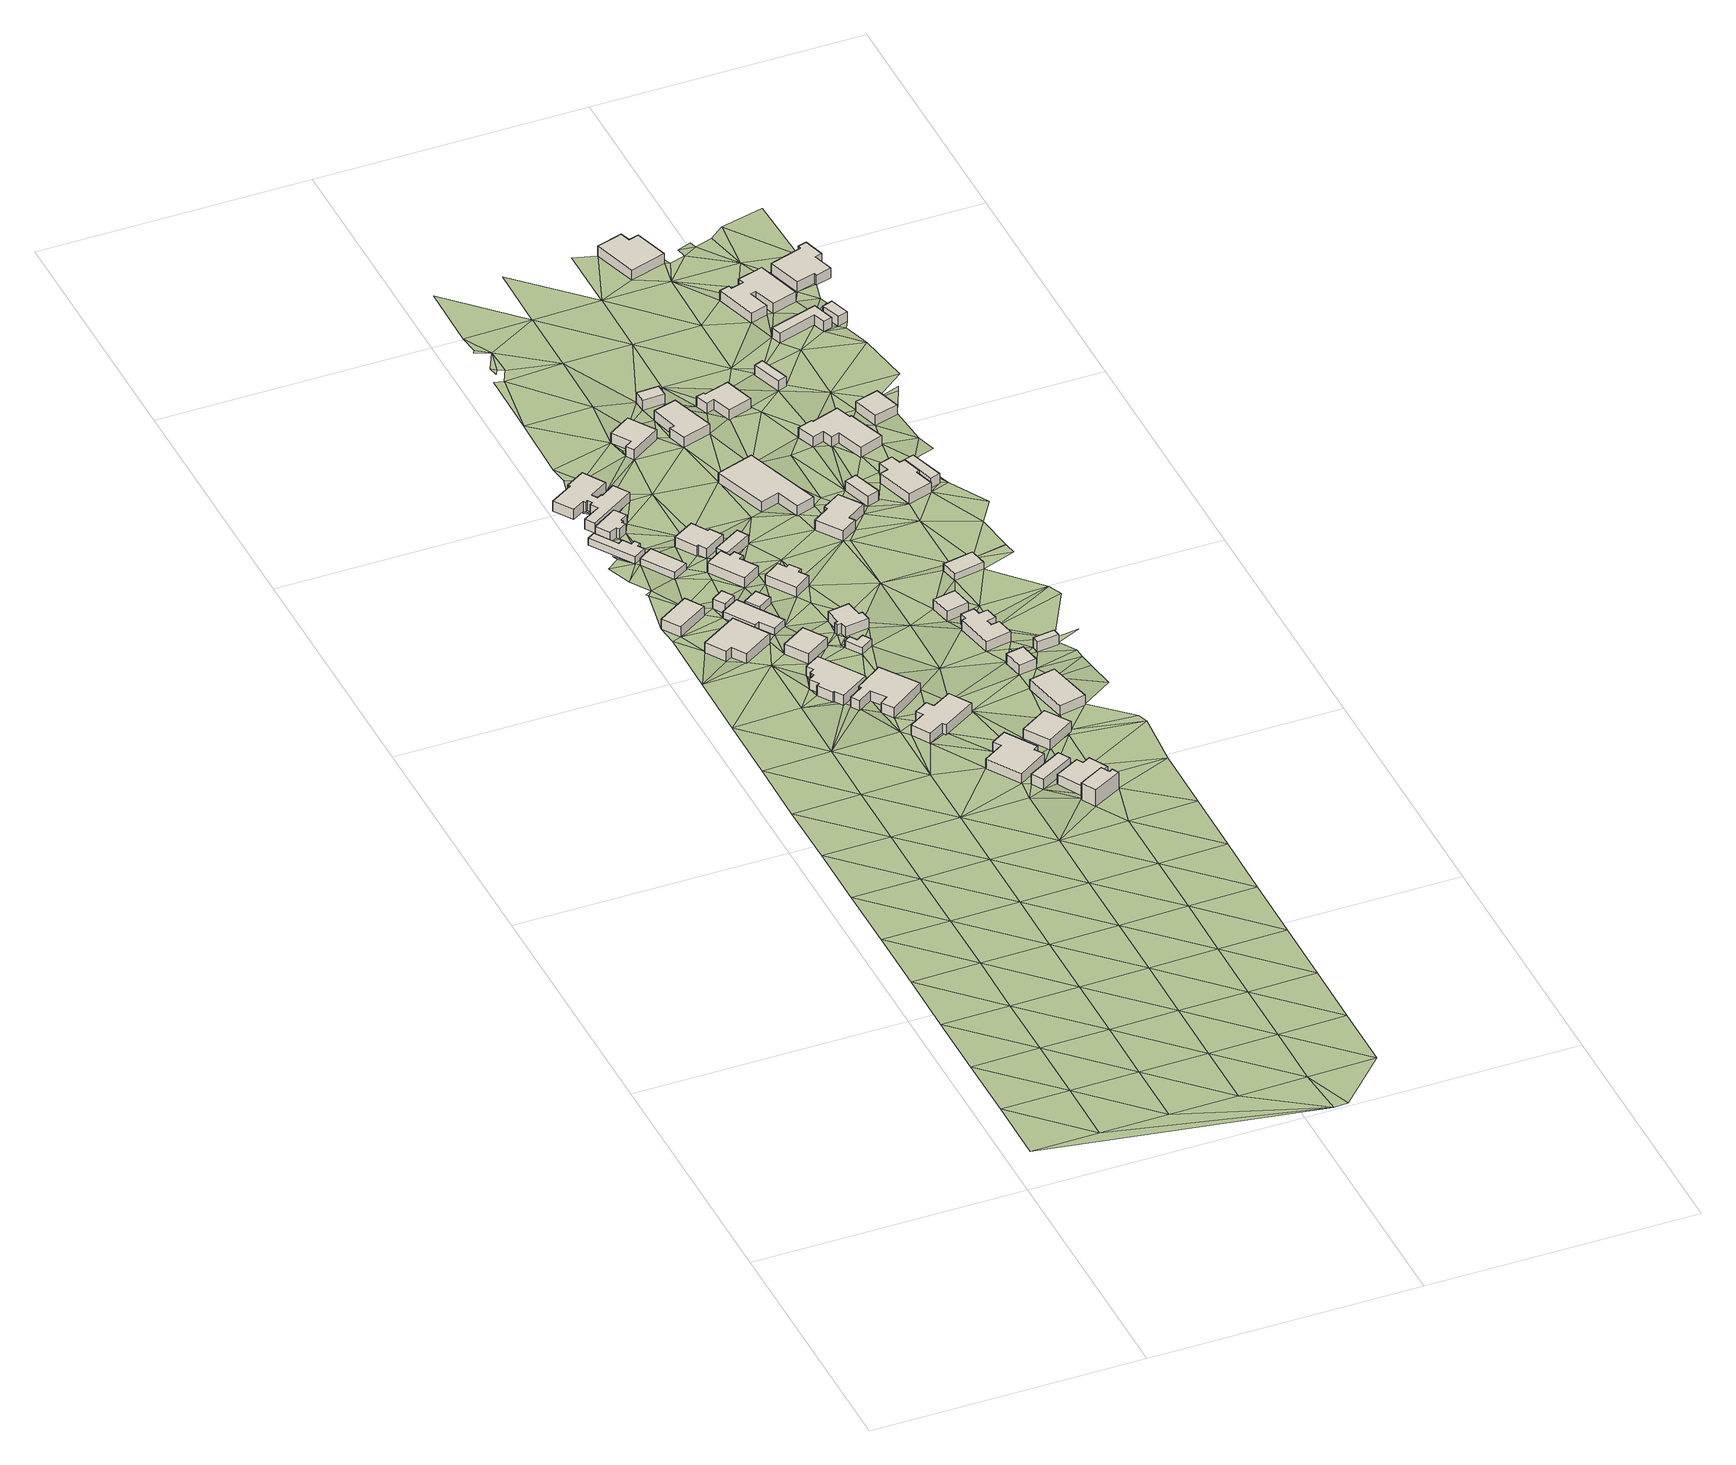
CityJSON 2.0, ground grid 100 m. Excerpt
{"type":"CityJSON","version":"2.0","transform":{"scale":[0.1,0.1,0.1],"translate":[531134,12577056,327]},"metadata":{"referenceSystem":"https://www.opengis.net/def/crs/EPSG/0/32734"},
"CityObjects":{
"building1":{"type":"Building","attributes":{"address":"61 Poiet Street Mamre 7347 Cape Town","building":"house","building:levels":"1","building_height":4.1,"plus_code":"4FRWFFJH+CPQ","ground_height":191.51,"roof_height":195.61},"geometry":[{"type":"Solid","lod":"1","boundaries":[[[[0,1,2,3]],[[1,4,5,2]],[[4,6,7,5]],[[6,0,3,7]],[[3,2,5,7]],[[6,4,1,0]]]]}]},
"building2":{"type":"Building","attributes":{"address":"Poiet Street Mamre 7347 Cape Town","building":"house","building:levels":"1","building_height":4.1,"plus_code":"4FRWFFJH+9Q9","ground_height":191.14,"roof_height":195.24},"geometry":[{"type":"Solid","lod":"1","boundaries":[[[[8,9,10,11]],[[9,12,13,10]],[[12,14,15,13]],[[14,16,17,15]],[[16,18,19,17]],[[18,8,11,19]],[[11,10,13,15,17,19]],[[18,16,14,12,9,8]]]]}]},
"building3":{"type":"Building","attributes":{"building":"cabin","building:levels":"1","building_height":2.8,"plus_code":"4FRWFFJH+HPW","ground_height":191.95,"roof_height":194.75},"geometry":[{"type":"Solid","lod":"1","boundaries":[[[[20,21,22,23]],[[21,24,25,22]],[[24,26,27,25]],[[26,28,29,27]],[[28,30,31,29]],[[30,32,33,31]],[[32,34,35,33]],[[34,36,37,35]],[[36,38,39,37]],[[38,20,23,39]],[[23,22,25,27,29,31,33,35,37,39]],[[38,36,34,32,30,28,26,24,21,20]]]]}]},
"building4":{"type":"Building","attributes":{"address":"Jakaranda Street Mamre 7347 Cape Town","building":"yes","building:levels":"1","building_height":4.1,"plus_code":"4FRWFFJH+JPQ","ground_height":191.95,"roof_height":196.05},"geometry":[{"type":"Solid","lod":"1","boundaries":[[[[40,41,42,43]],[[41,44,45,42]],[[44,46,47,45]],[[46,48,49,47]],[[48,50,51,49]],[[50,52,53,51]],[[52,54,55,53]],[[54,56,57,55]],[[56,58,59,57]],[[58,40,43,59]],[[43,42,45,47,49,51,53,55,57,59]],[[58,56,54,52,50,48,46,44,41,40]]]]}]},
"building5":{"type":"Building","attributes":{"building":"cabin","building:levels":"1","building_height":2.8,"plus_code":"4FRWFFJH+GQV","ground_height":191.95,"roof_height":194.75},"geometry":[{"type":"Solid","lod":"1","boundaries":[[[[60,61,62,63]],[[61,64,65,62]],[[64,66,67,65]],[[66,60,63,67]],[[63,62,65,67]],[[66,64,61,60]]]]}]},
"building6":{"type":"Building","attributes":{"address":"Poiet Street Mamre 7347 Cape Town","building":"yes","building:levels":"1","building_height":4.1,"plus_code":"4FRWFFJH+CRR","ground_height":192.05,"roof_height":196.15},"geometry":[{"type":"Solid","lod":"1","boundaries":[[[[68,69,70,71]],[[69,72,73,70]],[[72,74,75,73]],[[74,68,71,75]],[[71,70,73,75]],[[74,72,69,68]]]]}]},
"building7":{"type":"Building","attributes":{"address":"12 Jakaranda Street Mamre 7347 Cape Town","building":"house","building:levels":"1","building_height":4.1,"plus_code":"4FRWFFJH+MPM","ground_height":192.33,"roof_height":196.43},"geometry":[{"type":"Solid","lod":"1","boundaries":[[[[76,77,78,79]],[[77,80,81,78]],[[80,82,83,81]],[[82,84,85,83]],[[84,86,87,85]],[[86,88,89,87]],[[88,90,91,89]],[[90,92,93,91]],[[92,94,95,93]],[[94,96,97,95]],[[96,98,99,97]],[[98,100,101,99]],[[100,102,103,101]],[[102,104,105,103]],[[104,106,107,105]],[[106,108,109,107]],[[108,110,111,109]],[[110,112,113,111]],[[112,114,115,113]],[[114,76,79,115]],[[79,78,81,83,85,87,89,91,93,95,97,99,101,103,105,107,109,111,113,115]],[[114,112,110,108,106,104,102,100,98,96,94,92,90,88,86,84,82,80,77,76]]]]}]},
"building8":{"type":"Building","attributes":{"address":"67 Poiet Street Mamre 7347 Cape Town","building":"house","building:levels":"1","building_height":4.1,"plus_code":"4FRWFFJH+6VW","ground_height":191.28,"roof_height":195.38},"geometry":[{"type":"Solid","lod":"1","boundaries":[[[[116,117,118,119]],[[117,120,121,118]],[[120,122,123,121]],[[122,124,125,123]],[[124,126,127,125]],[[126,128,129,127]],[[128,130,131,129]],[[130,132,133,131]],[[132,134,135,133]],[[134,136,137,135]],[[136,138,139,137]],[[138,116,119,139]],[[119,118,121,123,125,127,129,131,133,135,137,139]],[[138,136,134,132,130,128,126,124,122,120,117,116]]]]}]},
"building9":{"type":"Building","attributes":{"building":"cabin","building:levels":"1","building_height":2.8,"plus_code":"4FRWFFJH+CR4","ground_height":192.05,"roof_height":194.85},"geometry":[{"type":"Solid","lod":"1","boundaries":[[[[140,141,142,143]],[[141,144,145,142]],[[144,146,147,145]],[[146,148,149,147]],[[148,150,151,149]],[[150,140,143,151]],[[143,142,145,147,149,151]],[[150,148,146,144,141,140]]]]}]},
"building10":{"type":"Building","attributes":{"address":"65 Poiet Street Mamre 7347 Cape Town","building":"house","building:levels":"1","building_height":4.1,"plus_code":"4FRWFFJH+8VG","ground_height":191.67,"roof_height":195.77},"geometry":[{"type":"Solid","lod":"1","boundaries":[[[[152,153,154,155]],[[153,156,157,154]],[[156,158,159,157]],[[158,152,155,159]],[[155,154,157,159]],[[158,156,153,152]]]]}]},
"building11":{"type":"Building","attributes":{"building":"cabin","building:levels":"1","building_height":2.8,"plus_code":"4FRWFFJH+CVC","ground_height":192.05,"roof_height":194.85},"geometry":[{"type":"Solid","lod":"1","boundaries":[[[[160,161,162,163]],[[161,164,165,162]],[[164,166,167,165]],[[166,160,163,167]],[[163,162,165,167]],[[166,164,161,160]]]]}]},
"building12":{"type":"Building","attributes":{"address":"69 Poiet Street Mamre 7347 Cape Town","building":"house","building:levels":"1","building_height":4.1,"plus_code":"4FRWFFJH+6W5","ground_height":191.47,"roof_height":195.57},"geometry":[{"type":"Solid","lod":"1","boundaries":[[[[168,169,170,171]],[[169,172,173,170]],[[172,174,175,173]],[[174,176,177,175]],[[176,178,179,177]],[[178,180,181,179]],[[180,182,183,181]],[[182,184,185,183]],[[184,186,187,185]],[[186,168,171,187]],[[171,170,173,175,177,179,181,183,185,187]],[[186,184,182,180,178,176,174,172,169,168]]]]}]},
"building13":{"type":"Building","attributes":{"address":"18 Jakaranda Street Mamre 7347 Cape Town","building":"house","building:levels":"1","building_height":4.1,"plus_code":"4FRWFFJH+FVJ","ground_height":192.31,"roof_height":196.41},"geometry":[{"type":"Solid","lod":"1","boundaries":[[[[188,189,190,191]],[[189,192,193,190]],[[192,194,195,193]],[[194,196,197,195]],[[196,198,199,197]],[[198,200,201,199]],[[200,202,203,201]],[[202,188,191,203]],[[191,190,193,195,197,199,201,203]],[[202,200,198,196,194,192,189,188]]]]}]},
"building14":{"type":"Building","attributes":{"address":"26 Jakaranda Street Mamre 7347 Cape Town","building":"house","building:levels":"1","building_height":4.1,"plus_code":"4FRWFFJH+4XG","ground_height":191.47,"roof_height":195.57},"geometry":[{"type":"Solid","lod":"1","boundaries":[[[[204,205,206,207]],[[205,208,209,206]],[[208,210,211,209]],[[210,212,213,211]],[[212,214,215,213]],[[214,216,217,215]],[[216,218,219,217]],[[218,220,221,219]],[[220,222,223,221]],[[222,204,207,223]],[[207,206,209,211,213,215,217,219,221,223]],[[222,220,218,216,214,212,210,208,205,204]]]]}]},
"building15":{"type":"Building","attributes":{"address":"16 Jakaranda Street Mamre 7347 Cape Town","building":"house","building:levels":"1","building_height":4.1,"plus_code":"4FRWFFJH+HR5","ground_height":192.31,"roof_height":196.41},"geometry":[{"type":"Solid","lod":"1","boundaries":[[[[224,225,226,227]],[[225,228,229,226]],[[228,230,231,229]],[[230,232,233,231]],[[232,234,235,233]],[[234,236,237,235]],[[236,238,239,237]],[[238,224,227,239]],[[227,226,229,231,233,235,237,239]],[[238,236,234,232,230,228,225,224]]]]}]},
"building16":{"type":"Building","attributes":{"address":"23 Jakaranda Street Mamre 7347 Cape Town","building":"house","building:levels":"1","building_height":4.1,"plus_code":"4FRWFFJJ+228","ground_height":191.52,"roof_height":195.62},"geometry":[{"type":"Solid","lod":"1","boundaries":[[[[240,241,242,243]],[[241,244,245,242]],[[244,246,247,245]],[[246,248,249,247]],[[248,250,251,249]],[[250,252,253,251]],[[252,254,255,253]],[[254,240,243,255]],[[243,242,245,247,249,251,253,255]],[[254,252,250,248,246,244,241,240]]]]}]},
"building17":{"type":"Building","attributes":{"address":"Jakaranda Street Mamre 7347 Cape Town","building":"cabin","building:levels":"1","building_height":2.8,"plus_code":"4FRWFFJH+7WX","ground_height":192.4,"roof_height":195.2},"geometry":[{"type":"Solid","lod":"1","boundaries":[[[[256,257,258,259]],[[257,260,261,258]],[[260,262,263,261]],[[262,264,265,263]],[[264,266,267,265]],[[266,256,259,267]],[[259,258,261,263,265,267]],[[266,264,262,260,257,256]]]]}]},
"building18":{"type":"Building","attributes":{"building":"garage","building:levels":"1","building_height":4.1,"plus_code":"4FRWFFJH+GVP","ground_height":192.31,"roof_height":196.41},"geometry":[{"type":"Solid","lod":"1","boundaries":[[[[268,269,270,271]],[[269,272,273,270]],[[272,274,275,273]],[[274,268,271,275]],[[271,270,273,275]],[[274,272,269,268]]]]}]},
"building19":{"type":"Building","attributes":{"address":"20 Jakaranda Street Mamre 7347 Cape Town","building":"house","building:levels":"1","building_height":4.1,"plus_code":"4FRWFFJH+CWV","ground_height":192.66,"roof_height":196.76},"geometry":[{"type":"Solid","lod":"1","boundaries":[[[[276,277,278,279]],[[277,280,281,278]],[[280,282,283,281]],[[282,284,285,283]],[[284,286,287,285]],[[286,288,289,287]],[[288,290,291,289]],[[290,276,279,291]],[[279,278,281,283,285,287,289,291]],[[290,288,286,284,282,280,277,276]]]]}]},
"building20":{"type":"Building","attributes":{"building":"yes","building:levels":"1","building_height":4.1,"plus_code":"4FRWFFHJ+X3F","ground_height":191.52,"roof_height":195.62},"geometry":[{"type":"Solid","lod":"1","boundaries":[[[[292,293,294,295]],[[293,296,297,294]],[[296,298,299,297]],[[298,292,295,299]],[[295,294,297,299]],[[298,296,293,292]]]]}]},
"building21":{"type":"Building","attributes":{"address":"22 Jakaranda Street Mamre 7347 Cape Town","building":"house","building:levels":"1","building_height":4.1,"plus_code":"4FRWFFJH+9X2","ground_height":192.4,"roof_height":196.5},"geometry":[{"type":"Solid","lod":"1","boundaries":[[[[300,301,302,303]],[[301,304,305,302]],[[304,306,307,305]],[[306,308,309,307]],[[308,310,311,309]],[[310,312,313,311]],[[312,314,315,313]],[[314,316,317,315]],[[316,318,319,317]],[[318,300,303,319]],[[303,302,305,307,309,311,313,315,317,319]],[[318,316,314,312,310,308,306,304,301,300]]]]}]},
"building22":{"type":"Building","attributes":{"address":"Poiet Street Mamre 7347 Cape Town","building":"house","building:levels":"2","building_height":6.9,"plus_code":"4FRWFFHJ+W42","ground_height":191.97,"roof_height":198.87},"geometry":[{"type":"Solid","lod":"1","boundaries":[[[[320,321,322,323]],[[321,324,325,322]],[[324,326,327,325]],[[326,328,329,327]],[[328,330,331,329]],[[330,320,323,331]],[[323,322,325,327,329,331]],[[330,328,326,324,321,320]]]]}]},
"building23":{"type":"Building","attributes":{"address":"75 Poiet Street Mamre 7347 Cape Town","building":"house","building:levels":"1","building_height":4.1,"plus_code":"4FRWFFHJ+X42","ground_height":191.52,"roof_height":195.62},"geometry":[{"type":"Solid","lod":"1","boundaries":[[[[332,333,334,335]],[[333,336,337,334]],[[336,338,339,337]],[[338,340,341,339]],[[340,342,343,341]],[[342,332,335,343]],[[335,334,337,339,341,343]],[[342,340,338,336,333,332]]]]}]},
"building24":{"type":"Building","attributes":{"address":"5 Jakaranda Street Mamre 7347 Cape Town","building":"house","building:levels":"1","building_height":4.1,"plus_code":"4FRWFFJH+QVC","ground_height":193.34,"roof_height":197.44},"geometry":[{"type":"Solid","lod":"1","boundaries":[[[[344,345,346,347]],[[345,348,349,346]],[[348,350,351,349]],[[350,352,353,351]],[[352,354,355,353]],[[354,344,347,355]],[[347,346,349,351,353,355]],[[354,352,350,348,345,344]]]]}]},
"building25":{"type":"Building","attributes":{"address":"21 Jakaranda Street Mamre 7347 Cape Town","building":"house","building:levels":"1","building_height":4.1,"plus_code":"4FRWFFJJ+342","ground_height":191.77,"roof_height":195.87},"geometry":[{"type":"Solid","lod":"1","boundaries":[[[[356,357,358,359]],[[357,360,361,358]],[[360,362,363,361]],[[362,356,359,363]],[[359,358,361,363]],[[362,360,357,356]]]]}]},
"building26":{"type":"Building","attributes":{"address":"53 Khorhamer Street Mamre 7347 Cape Town","building":"house","building:levels":"1","building_height":4.1,"plus_code":"4FRWFFJH+JXF","ground_height":193.04,"roof_height":197.14},"geometry":[{"type":"Solid","lod":"1","boundaries":[[[[364,365,366,367]],[[365,368,369,366]],[[368,370,371,369]],[[370,372,373,371]],[[372,374,375,373]],[[374,364,367,375]],[[367,366,369,371,373,375]],[[374,372,370,368,365,364]]]]}]},
"building27":{"type":"Building","attributes":{"address":"Khorhamer Street Mamre 7347 Cape Town","building":"yes","building:levels":"1","building_height":4.1,"plus_code":"4FRWFFJH+RWJ","ground_height":194.5,"roof_height":198.6},"geometry":[{"type":"Solid","lod":"1","boundaries":[[[[376,377,378,379]],[[377,380,381,378]],[[380,382,383,381]],[[382,376,379,383]],[[379,378,381,383]],[[382,380,377,376]]]]}]},
"building28":{"type":"Building","attributes":{"address":"Khorhamer Street Mamre 7347 Cape Town","building":"house","building:levels":"1","building_height":4.1,"plus_code":"4FRWFFJH+QWP","ground_height":193.8,"roof_height":197.9},"geometry":[{"type":"Solid","lod":"1","boundaries":[[[[384,385,386,387]],[[385,388,389,386]],[[388,390,391,389]],[[390,392,393,391]],[[392,394,395,393]],[[394,384,387,395]],[[387,386,389,391,393,395]],[[394,392,390,388,385,384]]]]}]},
"building29":{"type":"Building","attributes":{"address":"19 Jakaranda Street Mamre 7347 Cape Town","building":"house","building:levels":"1","building_height":4.1,"plus_code":"4FRWFFJJ+456","ground_height":192.55,"roof_height":196.65},"geometry":[{"type":"Solid","lod":"1","boundaries":[[[[396,397,398,399]],[[397,400,401,398]],[[400,402,403,401]],[[402,396,399,403]],[[399,398,401,403]],[[402,400,397,396]]]]}]},
"building30":{"type":"Building","attributes":{"address":"17 Jakaranda Street Mamre 7347 Cape Town","building":"house","building:levels":"1","building_height":4.1,"plus_code":"4FRWFFJJ+54Q","ground_height":192.89,"roof_height":196.99},"geometry":[{"type":"Solid","lod":"1","boundaries":[[[[404,405,406,407]],[[405,408,409,406]],[[408,410,411,409]],[[410,404,407,411]],[[407,406,409,411]],[[410,408,405,404]]]]}]},
"building31":{"type":"Building","attributes":{"address":"13 Jakaranda Street Mamre 7347 Cape Town","building":"house","building:levels":"1","building_height":4.1,"plus_code":"4FRWFFJJ+846","ground_height":193.12,"roof_height":197.22},"geometry":[{"type":"Solid","lod":"1","boundaries":[[[[412,413,414,415]],[[413,416,417,414]],[[416,418,419,417]],[[418,412,415,419]],[[415,414,417,419]],[[418,416,413,412]]]]}]},
"building32":{"type":"Building","attributes":{"address":"15 Jakaranda Street Mamre 7347 Cape Town","building":"house","building:levels":"1","building_height":4.1,"plus_code":"4FRWFFJJ+743","ground_height":193.38,"roof_height":197.48},"geometry":[{"type":"Solid","lod":"1","boundaries":[[[[420,421,422,423]],[[421,424,425,422]],[[424,426,427,425]],[[426,428,429,427]],[[428,430,431,429]],[[430,432,433,431]],[[432,434,435,433]],[[434,436,437,435]],[[436,438,439,437]],[[438,440,441,439]],[[440,442,443,441]],[[442,420,423,443]],[[423,422,425,427,429,431,433,435,437,439,441,443]],[[442,440,438,436,434,432,430,428,426,424,421,420]]]]}]},
"building33":{"type":"Building","attributes":{"address":"20 Erica Street Mamre 7347 Cape Town","building":"house","building:levels":"1","building_height":4.1,"plus_code":"4FRWFFJJ+G2H","ground_height":193.45,"roof_height":197.55},"geometry":[{"type":"Solid","lod":"1","boundaries":[[[[444,445,446,447]],[[445,448,449,446]],[[448,450,451,449]],[[450,452,453,451]],[[452,454,455,453]],[[454,456,457,455]],[[456,458,459,457]],[[458,444,447,459]],[[447,446,449,451,453,455,457,459]],[[458,456,454,452,450,448,445,444]]]]}]},
"building34":{"type":"Building","attributes":{"address":"Mamre 7347 Cape Town","building":"yes","building:levels":"1","building_height":4.1,"plus_code":"4FRWFFJJ+655","ground_height":193.38,"roof_height":197.48},"geometry":[{"type":"Solid","lod":"1","boundaries":[[[[460,461,462,463]],[[461,464,465,462]],[[464,466,467,465]],[[466,460,463,467]],[[463,462,465,467]],[[466,464,461,460]]]]}]},
"building35":{"type":"Building","attributes":{"address":"44 Khorhamer Street Mamre 7347 Cape Town","building":"yes","building:levels":"1","building_height":4.1,"plus_code":"4FRWFFJJ+Q2J","ground_height":193.8,"roof_height":197.9},"geometry":[{"type":"Solid","lod":"1","boundaries":[[[[468,469,470,471]],[[469,472,473,470]],[[472,474,475,473]],[[474,476,477,475]],[[476,478,479,477]],[[478,480,481,479]],[[480,482,483,481]],[[482,468,471,483]],[[471,470,473,475,477,479,481,483]],[[482,480,478,476,474,472,469,468]]]]}]},
"building36":{"type":"Building","attributes":{"address":"11 Erica Street Mamre 7347 Cape Town","building":"cabin","building:levels":"1","building_height":2.8,"plus_code":"4FRWFFJJ+95C","ground_height":193.91,"roof_height":196.71},"geometry":[{"type":"Solid","lod":"1","boundaries":[[[[484,485,486,487]],[[485,488,489,486]],[[488,490,491,489]],[[490,484,487,491]],[[487,486,489,491]],[[490,488,485,484]]]]}]},
"building37":{"type":"Building","attributes":{"address":"20 Erica Street Mamre 7347 Cape Town","building":"yes","building:levels":"1","building_height":4.1,"plus_code":"4FRWFFJJ+H39","ground_height":193.64,"roof_height":197.74},"geometry":[{"type":"Solid","lod":"1","boundaries":[[[[492,493,494,495]],[[493,496,497,494]],[[496,498,499,497]],[[498,492,495,499]],[[495,494,497,499]],[[498,496,493,492]]]]}]},
"building38":{"type":"Building","attributes":{"address":"49 Khorhamer Street Mamre 7347 Cape Town","building":"house","building:levels":"1","building_height":4.1,"plus_code":"4FRWFFJJ+M4G","ground_height":193.85,"roof_height":197.95},"geometry":[{"type":"Solid","lod":"1","boundaries":[[[[500,501,502,503]],[[501,504,505,502]],[[504,506,507,505]],[[506,508,509,507]],[[508,510,511,509]],[[510,512,513,511]],[[512,514,515,513]],[[514,516,517,515]],[[516,518,519,517]],[[518,520,521,519]],[[520,522,523,521]],[[522,500,503,523]],[[503,502,505,507,509,511,513,515,517,519,521,523]],[[522,520,518,516,514,512,510,508,506,504,501,500]]]]}]},
"building39":{"type":"Building","attributes":{"address":"18 Erica Street Mamre 7347 Cape Town","building":"house","building:levels":"1","building_height":4.1,"plus_code":"4FRWFFJJ+H56","ground_height":194.11,"roof_height":198.21},"geometry":[{"type":"Solid","lod":"1","boundaries":[[[[524,525,526,527]],[[525,528,529,526]],[[528,530,531,529]],[[530,532,533,531]],[[532,534,535,533]],[[534,536,537,535]],[[536,538,539,537]],[[538,540,541,539]],[[540,542,543,541]],[[542,524,527,543]],[[527,526,529,531,533,535,537,539,541,543]],[[542,540,538,536,534,532,530,528,525,524]]]]}]},
"building40":{"type":"Building","attributes":{"address":"42 Khorhamer Street Mamre 7347 Cape Town","building":"yes","building:levels":"1","building_height":4.1,"plus_code":"4FRWFFJJ+R39","ground_height":194.34,"roof_height":198.44},"geometry":[{"type":"Solid","lod":"1","boundaries":[[[[544,545,546,547]],[[545,548,549,546]],[[548,550,551,549]],[[550,544,547,551]],[[547,546,549,551]],[[550,548,545,544]]]]}]},
"building41":{"type":"Building","attributes":{"building":"garage","building:levels":"1","building_height":4.1,"plus_code":"4FRWFFJJ+H5H","ground_height":194.29,"roof_height":198.39},"geometry":[{"type":"Solid","lod":"1","boundaries":[[[[552,553,554,555]],[[553,556,557,554]],[[556,558,559,557]],[[558,560,561,559]],[[560,552,555,561]],[[555,554,557,559,561]],[[560,558,556,553,552]]]]}]},
"building42":{"type":"Building","attributes":{"address":"14 Dias Street Mamre 7347 Cape Town","building":"house","building:levels":"1","building_height":4.1,"plus_code":"4FRWFFMJ+32W","ground_height":195.58,"roof_height":199.68},"geometry":[{"type":"Solid","lod":"1","boundaries":[[[[562,563,564,565]],[[563,566,567,564]],[[566,568,569,567]],[[568,570,571,569]],[[570,572,573,571]],[[572,562,565,573]],[[565,564,567,569,571,573]],[[572,570,568,566,563,562]]]]}]},
"building43":{"type":"Building","attributes":{"address":"47 Khorhamer Street Mamre 7347 Cape Town","building":"house","building:levels":"1","building_height":4.1,"plus_code":"4FRWFFJJ+P55","ground_height":194.46,"roof_height":198.56},"geometry":[{"type":"Solid","lod":"1","boundaries":[[[[574,575,576,577]],[[575,578,579,576]],[[578,580,581,579]],[[580,574,577,581]],[[577,576,579,581]],[[580,578,575,574]]]]}]},
"building44":{"type":"Building","attributes":{"address":"11 Dias Street Mamre 7347 Cape Town","building":"house","building:levels":"1","building_height":4.1,"plus_code":"4FRWFFJJ+X49","ground_height":195.39,"roof_height":199.49},"geometry":[{"type":"Solid","lod":"1","boundaries":[[[[582,583,584,585]],[[583,586,587,584]],[[586,588,589,587]],[[588,590,591,589]],[[590,592,593,591]],[[592,594,595,593]],[[594,596,597,595]],[[596,598,599,597]],[[598,600,601,599]],[[600,602,603,601]],[[602,604,605,603]],[[604,582,585,605]],[[585,584,587,589,591,593,595,597,599,601,603,605]],[[604,602,600,598,596,594,592,590,588,586,583,582]]]]}]},
"building45":{"type":"Building","attributes":{"address":"Khorhamer Street Mamre 7347 Cape Town","building":"yes","building:levels":"1","building_height":4.1,"plus_code":"4FRWFFJJ+V5X","ground_height":195.1,"roof_height":199.2},"geometry":[{"type":"Solid","lod":"1","boundaries":[[[[606,607,608,609]],[[607,610,611,608]],[[610,612,613,611]],[[612,614,615,613]],[[614,616,617,615]],[[616,606,609,617]],[[609,608,611,613,615,617]],[[616,614,612,610,607,606]]]]}]},
"building46":{"type":"Building","attributes":{"address":"Khorhamer Street Mamre 7347 Cape Town","building":"yes","building:levels":"1","building_height":4.1,"plus_code":"4FRWFFJJ+V6P","ground_height":195.71,"roof_height":199.81},"geometry":[{"type":"Solid","lod":"1","boundaries":[[[[618,619,620,621]],[[619,622,623,620]],[[622,624,625,623]],[[624,618,621,625]],[[621,620,623,625]],[[624,622,619,618]]]]}]},
"building47":{"type":"Building","attributes":{"address":"9 Dias Street Mamre 7347 Cape Town","building":"house","building:levels":"1","building_height":4.1,"plus_code":"4FRWFFJJ+X6G","ground_height":195.75,"roof_height":199.85},"geometry":[{"type":"Solid","lod":"1","boundaries":[[[[626,627,628,629]],[[627,630,631,628]],[[630,632,633,631]],[[632,634,635,633]],[[634,636,637,635]],[[636,638,639,637]],[[638,640,641,639]],[[640,642,643,641]],[[642,644,645,643]],[[644,626,629,645]],[[629,628,631,633,635,637,639,641,643,645]],[[644,642,640,638,636,634,632,630,627,626]]]]}]},
"terrain1":{"type":"TINRelief","geometry":[{"type":"CompositeSurface","lod":"1","boundaries":[[[646,647,648]],[[649,647,650]],[[647,646,650]],[[651,649,652]],[[652,649,650]],[[651,653,654]],[[655,650,646]],[[653,651,652]],[[656,646,648]],[[657,654,658]],[[659,652,650]],[[658,654,653]],[[659,650,655]],[[660,657,661]],[[662,653,652]],[[661,657,658]],[[662,652,659]],[[660,663,664]],[[646,656,655]],[[665,658,653]],[[663,660,661]],[[666,659,655]],[[665,653,662]],[[667,664,668]],[[661,658,669]],[[668,664,663]],[[670,662,659]],[[669,658,665]],[[667,671,672]],[[666,670,659]],[[673,663,661]],[[656,666,655]],[[667,668,671]],[[665,662,674]],[[673,661,669]],[[672,675,676]],[[670,674,662]],[[677,668,663]],[[671,675,672]],[[678,669,665]],[[677,663,673]],[[670,666,679]],[[674,678,665]],[[680,671,668]],[[681,676,682]],[[683,681,684]],[[675,685,676]],[[666,656,679]],[[669,686,673]],[[684,681,12]],[[680,668,677]],[[4,683,6]],[[6,683,684]],[[687,674,670]],[[688,12,681]],[[678,686,669]],[[685,682,676]],[[689,675,671]],[[679,687,670]],[[681,682,688]],[[677,673,690]],[[691,692,4]],[[689,671,680]],[[679,656,693]],[[12,688,694]],[[695,6,684]],[[678,674,696]],[[697,692,698]],[[675,699,685]],[[686,690,673]],[[24,700,701]],[[692,691,698]],[[698,61,701]],[[687,696,674]],[[24,702,700]],[[144,703,6]],[[128,682,685]],[[6,695,144]],[[61,24,701]],[[704,680,677]],[[685,132,128]],[[705,699,675]],[[706,702,24]],[[132,685,134]],[[689,707,675]],[[675,708,705]],[[709,698,691]],[[685,699,134]],[[38,44,20]],[[707,708,675]],[[709,61,698]],[[710,686,678]],[[682,711,688]],[[703,69,691]],[[712,679,693]],[[690,704,677]],[[130,128,132]],[[44,38,36]],[[128,713,682]],[[26,24,61]],[[69,703,144]],[[687,679,712]],[[126,124,128]],[[44,36,48]],[[713,128,124]],[[134,699,136]],[[41,714,114]],[[696,710,678]],[[48,46,44]],[[715,691,69]],[[108,112,110]],[[36,34,32]],[[69,144,72]],[[711,682,156]],[[146,144,695]],[[36,32,48]],[[713,158,682]],[[61,60,26]],[[713,124,716]],[[717,689,680]],[[102,100,718]],[[102,718,108]],[[682,158,156]],[[709,691,719]],[[26,30,28]],[[146,695,711]],[[102,108,106]],[[102,106,104]],[[32,50,48]],[[30,26,60]],[[141,72,144]],[[720,699,705]],[[32,30,50]],[[719,691,715]],[[214,707,689]],[[690,686,721]],[[156,150,711]],[[146,711,150]],[[704,722,680]],[[54,52,50]],[[689,216,214]],[[723,158,713]],[[707,182,708]],[[146,150,148]],[[74,72,141]],[[705,724,720]],[[54,50,725]],[[725,56,54]],[[726,708,182]],[[60,727,30]],[[687,728,696]],[[114,714,729]],[[709,189,730]],[[82,86,84]],[[720,731,699]],[[686,710,721]],[[92,732,733]],[[689,717,216]],[[182,707,184]],[[719,189,709]],[[727,60,730]],[[717,680,244]],[[150,156,734]],[[244,680,722]],[[30,735,50]],[[210,707,214]],[[736,733,732]],[[726,182,737]],[[141,164,161]],[[184,707,210]],[[82,88,86]],[[728,687,712]],[[192,715,74]],[[141,160,74]],[[158,723,738]],[[735,725,50]],[[164,141,140]],[[729,714,725]],[[160,141,161]],[[82,80,739]],[[719,715,192]],[[30,727,735]],[[140,150,734]],[[704,690,740]],[[214,212,210]],[[741,727,730]],[[238,730,189]],[[88,82,739]],[[192,189,719]],[[192,74,160]],[[741,730,238]],[[720,742,731]],[[743,164,140]],[[710,696,744]],[[745,218,216]],[[184,210,208]],[[723,731,266]],[[690,721,740]],[[738,723,264]],[[216,717,746]],[[238,747,741]],[[746,745,216]],[[189,188,238]],[[729,725,748]],[[266,264,723]],[[744,696,728]],[[748,725,735]],[[704,749,722]],[[345,736,732]],[[735,727,750]],[[734,751,140]],[[184,208,752]],[[753,192,160]],[[306,734,738]],[[722,293,244]],[[753,160,743]],[[266,731,742]],[[188,274,238]],[[754,736,345]],[[276,743,140]],[[729,748,739]],[[732,88,350]],[[264,755,738]],[[296,293,722]],[[274,188,268]],[[746,717,756]],[[308,738,755]],[[717,757,756]],[[188,202,268]],[[88,739,352]],[[238,274,758]],[[753,759,192]],[[751,734,306]],[[306,738,308]],[[710,760,721]],[[268,202,200]],[[761,754,762]],[[755,264,262]],[[748,735,750]],[[749,704,324]],[[296,722,749]],[[753,743,276]],[[740,763,704]],[[140,751,764]],[[140,764,276]],[[746,765,745]],[[308,755,312]],[[755,262,312]],[[208,766,767]],[[746,756,757]],[[196,759,768]],[[324,704,763]],[[750,769,770]],[[266,742,256]],[[244,293,771]],[[310,308,312]],[[739,748,352]],[[767,752,208]],[[760,710,744]],[[751,306,304]],[[260,257,262]],[[257,312,262]],[[345,732,350]],[[268,200,772]],[[759,753,773]],[[774,745,765]],[[775,758,274]],[[352,350,88]],[[772,200,768]],[[776,333,296]],[[776,296,749]],[[777,778,779]],[[754,780,762]],[[775,770,758]],[[742,752,781]],[[782,768,759]],[[312,257,314]],[[740,721,783]],[[256,742,781]],[[333,784,296]],[[277,276,764]],[[764,751,785]],[[778,777,786]],[[754,345,780]],[[293,787,771]],[[773,782,759]],[[770,788,750]],[[257,256,314]],[[789,786,790]],[[786,777,791]],[[781,752,767]],[[782,772,768]],[[790,786,792]],[[793,773,794]],[[748,750,795]],[[774,765,362]],[[796,771,797]],[[785,277,764]],[[783,721,760]],[[362,765,797]],[[749,798,776]],[[345,350,799]],[[773,793,782]],[[770,775,788]],[[799,350,348]],[[280,277,800]],[[345,799,348]],[[316,785,318]],[[793,800,782]],[[771,801,797]],[[784,333,802]],[[803,791,762]],[[324,763,804]],[[771,787,801]],[[797,801,362]],[[775,772,788]],[[314,256,805]],[[352,748,392]],[[806,763,740]],[[791,803,786]],[[795,750,788]],[[781,805,256]],[[807,776,798]],[[774,362,808]],[[805,316,314]],[[762,780,803]],[[809,787,784]],[[780,345,344]],[[404,767,774]],[[784,802,809]],[[806,740,783]],[[792,786,810]],[[811,809,802]],[[798,812,813]],[[814,277,785]],[[785,316,814]],[[815,801,787]],[[392,748,795]],[[450,772,782]],[[767,816,781]],[[817,792,810]],[[813,807,798]],[[800,277,452]],[[815,787,809]],[[807,813,804]],[[800,452,782]],[[352,392,818]],[[772,819,788]],[[820,804,763]],[[805,814,316]],[[774,808,821]],[[377,780,344]],[[803,810,786]],[[815,822,801]],[[795,788,368]],[[781,823,805]],[[344,818,385]],[[806,820,763]],[[803,780,377]],[[404,774,821]],[[404,816,767]],[[772,450,819]],[[277,814,452]],[[818,392,390]],[[368,788,819]],[[344,385,380]],[[392,795,824]],[[344,380,377]],[[385,818,390]],[[452,450,782]],[[420,823,781]],[[822,400,808]],[[781,816,420]],[[807,804,825]],[[809,807,825]],[[390,388,385]],[[400,821,808]],[[805,418,814]],[[368,819,370]],[[805,823,412]],[[824,795,826]],[[805,412,418]],[[392,824,394]],[[809,827,815]],[[382,380,385]],[[804,820,825]],[[828,400,822]],[[822,815,827]],[[814,829,452]],[[830,819,450]],[[823,831,412]],[[832,382,385]],[[404,821,405]],[[833,803,377]],[[824,826,394]],[[823,834,831]],[[835,420,816]],[[803,833,810]],[[836,830,450]],[[376,837,377]],[[809,825,827]],[[830,838,819]],[[839,412,831]],[[821,840,405]],[[814,418,488]],[[454,452,829]],[[816,841,835]],[[420,835,421]],[[828,822,842]],[[837,376,382]],[[839,831,843]],[[474,382,832]],[[844,829,814]],[[377,837,833]],[[394,476,832]],[[838,845,826]],[[428,426,424]],[[837,382,474]],[[830,846,838]],[[394,826,847]],[[827,842,822]],[[841,405,460]],[[848,849,843]],[[835,841,466]],[[418,850,490]],[[424,430,428]],[[476,474,832]],[[466,421,835]],[[851,810,852]],[[839,843,853]],[[845,838,846]],[[847,476,394]],[[850,839,853]],[[849,853,843]],[[841,460,466]],[[454,458,456]],[[490,488,418]],[[814,488,844]],[[840,828,854]],[[855,837,474]],[[856,826,845]],[[840,857,405]],[[852,810,833]],[[850,853,490]],[[421,858,424]],[[859,454,829]],[[430,424,858]],[[847,478,476]],[[405,860,460]],[[858,421,466]],[[846,496,845]],[[847,826,861]],[[855,862,837]],[[863,840,854]],[[845,496,856]],[[498,846,458]],[[826,856,506]],[[857,860,405]],[[863,857,840]],[[859,829,844]],[[458,454,859]],[[496,846,498]],[[862,855,469]],[[460,860,864]],[[853,484,490]],[[865,833,837]],[[506,861,826]],[[866,849,430]],[[849,866,853]],[[496,508,856]],[[861,867,847]],[[485,844,488]],[[837,862,865]],[[538,498,458]],[[430,858,868]],[[858,864,869]],[[506,856,508]],[[538,458,859]],[[496,870,871]],[[538,872,498]],[[485,859,844]],[[871,508,496]],[[484,853,866]],[[852,833,873]],[[870,872,874]],[[504,861,506]],[[868,866,430]],[[867,545,862]],[[872,538,874]],[[867,861,545]],[[865,873,833]],[[875,508,871]],[[874,876,870]],[[852,568,877]],[[870,878,871]],[[879,865,862]],[[870,876,878]],[[545,861,504]],[[880,485,484]],[[545,879,862]],[[852,881,568]],[[485,882,859]],[[874,883,876]],[[859,884,538]],[[871,878,885]],[[886,881,852]],[[887,504,501]],[[888,878,876]],[[485,880,889]],[[890,865,879]],[[873,886,852]],[[889,891,485]],[[859,882,884]],[[882,485,891]],[[892,545,504]],[[878,888,893]],[[894,552,888]],[[556,895,884]],[[895,556,553]],[[504,887,892]],[[873,865,896]],[[607,865,890]],[[552,560,888]],[[545,892,897]],[[898,556,884]],[[887,899,900]],[[901,893,888]],[[888,560,901]],[[898,884,902]],[[884,882,903]],[[904,881,886]],[[900,905,887]],[[906,890,897]],[[578,900,893]],[[607,896,865]],[[902,560,898]],[[886,873,592]],[[902,884,903]],[[901,560,902]],[[892,887,905]],[[900,578,905]],[[592,873,896]],[[892,906,897]],[[607,890,610]],[[893,901,907]],[[907,578,893]],[[610,890,906]],[[886,908,904]],[[909,904,908]],[[592,910,886]],[[911,892,905]],[[912,907,901]],[[913,908,886]],[[907,914,578]],[[910,915,886]],[[916,896,607]],[[916,607,917]],[[918,910,919]],[[920,913,886]],[[612,610,906]],[[886,915,920]],[[910,918,915]],[[906,892,921]],[[911,922,892]],[[923,916,924]],[[916,917,924]],[[925,913,926]],[[911,914,927]],[[928,917,607]],[[926,929,925]],[[911,927,930]],[[906,614,612]],[[926,913,920]],[[892,922,921]],[[614,906,921]],[[915,931,920]],[[932,917,928]],[[920,933,926]],[[934,614,622]],[[614,935,622]],[[936,920,931]],[[934,937,928]],[[932,634,931]],[[921,935,614]],[[937,934,622]],[[938,933,920]],[[931,634,936]],[[932,928,939]],[[940,928,937]],[[932,939,634]],[[624,622,935]],[[928,940,941]],[[928,941,939]],[[936,942,920]],[[634,939,943]],[[938,920,942]],[[943,944,634]],[[942,936,945]],[[946,938,942]]]}]}
},
"vertices":[
[243,3276,28],[201,3342,28],[201,3342,69],[243,3276,69],[84,3268,28],[84,3268,69],[126,3202,28],[126,3202,69],
[307,3184,24],[168,3098,24],[168,3098,65],[307,3184,65],[215,3024,24],[215,3024,65],[239,3039,24],[239,3039,65],[272,2987,24],[272,2987,65],[386,3058,24],[386,3058,65],
[70,3798,32],[42,3780,32],[42,3780,60],[70,3798,60],[144,3623,32],[144,3623,60],[191,3653,32],[191,3653,60],[175,3677,32],[175,3677,60],[189,3686,32],[189,3686,60],[176,3705,32],[176,3705,60],[161,3695,32],[161,3695,60],[142,3726,32],[142,3726,60],[124,3714,32],[124,3714,60],
[174,3873,32],[81,3813,32],[81,3813,73],[174,3873,73],[112,3765,32],[112,3765,73],[142,3779,32],[142,3779,73],[150,3768,32],[150,3768,73],[180,3787,32],[180,3787,73],[171,3800,32],[171,3800,73],[179,3805,32],[179,3805,73],[174,3812,32],[174,3812,73],[202,3830,32],[202,3830,73],
[210,3646,32],[156,3611,32],[156,3611,60],[210,3646,60],[231,3494,32],[231,3494,60],[286,3525,32],[286,3525,60],
[328,3325,33],[282,3296,33],[282,3296,74],[328,3325,74],[309,3254,33],[309,3254,74],[355,3283,33],[355,3283,74],
[258,3935,36],[222,3991,36],[222,3991,77],[258,3935,77],[168,3956,36],[168,3956,77],[166,3961,36],[166,3961,77],[149,3950,36],[149,3950,77],[136,3971,36],[136,3971,77],[206,4015,36],[206,4015,77],[156,4096,36],[156,4096,77],[85,4052,36],[85,4052,77],[90,4044,36],[90,4044,77],[5,3992,36],[5,3992,77],[50,3921,36],[50,3921,77],[97,3950,36],[97,3950,77],[102,3943,36],[102,3943,77],[111,3949,36],[111,3949,77],[122,3932,36],[122,3932,77],[111,3925,36],[111,3925,77],[128,3899,36],[128,3899,77],[63,3859,36],[63,3859,77],[84,3826,36],[84,3826,77],
[586,2718,26],[482,2879,26],[482,2879,67],[586,2718,67],[425,2844,26],[425,2844,67],[441,2819,26],[441,2819,67],[425,2808,26],[425,2808,67],[430,2791,26],[430,2791,67],[406,2775,26],[406,2775,67],[428,2741,26],[428,2741,67],[416,2733,26],[416,2733,67],[452,2678,26],[452,2678,67],[456,2680,26],[456,2680,67],[477,2648,26],[477,2648,67],
[463,3113,33],[360,3277,33],[360,3277,61],[463,3113,61],[293,3235,33],[293,3235,61],[362,3125,33],[362,3125,61],[380,3136,33],[380,3136,61],[414,3082,33],[414,3082,61],
[550,2957,29],[497,3039,29],[497,3039,70],[550,2957,70],[404,2980,29],[404,2980,70],[458,2898,29],[458,2898,70],
[437,3294,33],[381,3258,33],[381,3258,61],[437,3294,61],[414,3209,33],[414,3209,61],[469,3244,33],[469,3244,61],
[644,2744,27],[541,2674,27],[541,2674,68],[644,2744,68],[547,2665,27],[547,2665,68],[494,2630,27],[494,2630,68],[513,2600,27],[513,2600,68],[567,2635,27],[567,2635,68],[604,2583,27],[604,2583,68],[574,2562,27],[574,2562,68],[603,2519,27],[603,2519,68],[736,2610,27],[736,2610,68],
[409,3523,36],[343,3481,36],[343,3481,77],[409,3523,77],[424,3355,36],[424,3355,77],[490,3397,36],[490,3397,77],[450,3459,36],[450,3459,77],[467,3470,36],[467,3470,77],[448,3501,36],[448,3501,77],[429,3489,36],[429,3489,77],
[801,2521,27],[729,2479,27],[729,2479,68],[801,2521,68],[713,2505,27],[713,2505,68],[661,2474,27],[661,2474,68],[676,2448,27],[676,2448,68],[617,2411,27],[617,2411,68],[657,2344,27],[657,2344,68],[716,2379,27],[716,2379,68],[724,2366,27],[724,2366,68],[849,2442,27],[849,2442,68],
[451,3600,36],[422,3647,36],[422,3647,77],[451,3600,77],[414,3642,36],[414,3642,77],[379,3700,36],[379,3700,77],[299,3652,36],[299,3652,77],[345,3577,36],[345,3577,77],[353,3581,36],[353,3581,77],[371,3551,36],[371,3551,77],
[847,2190,28],[772,2143,28],[772,2143,69],[847,2190,69],[849,2021,28],[849,2021,69],[961,2092,28],[961,2092,69],[939,2126,28],[939,2126,69],[957,2138,28],[957,2138,69],[885,2252,28],[885,2252,69],[829,2218,28],[829,2218,69],
[685,2897,37],[665,2929,37],[665,2929,65],[685,2897,65],[639,2913,37],[639,2913,65],[623,2939,37],[623,2939,65],[599,2924,37],[599,2924,65],[636,2866,37],[636,2866,65],
[424,3503,36],[527,3565,36],[527,3565,77],[424,3503,77],[503,3605,36],[503,3605,77],[400,3542,36],[400,3542,77],
[560,3237,39],[622,3279,39],[622,3279,80],[560,3237,80],[599,3313,39],[599,3313,80],[613,3323,39],[613,3323,80],[587,3362,39],[587,3362,80],[573,3353,39],[573,3353,80],[554,3382,39],[554,3382,80],[491,3340,39],[491,3340,80],
[1006,2080,28],[876,2007,28],[876,2007,69],[1006,2080,69],[901,1964,28],[901,1964,69],[1030,2037,28],[1030,2037,69],
[684,3089,37],[604,3077,37],[604,3077,78],[684,3089,78],[613,3015,37],[613,3015,78],[600,3013,37],[600,3013,78],[603,2997,37],[603,2997,78],[618,2999,37],[618,2999,78],[622,2976,37],[622,2976,78],[713,2990,37],[713,2990,78],[707,3029,37],[707,3029,78],[694,3027,37],[694,3027,78],
[1087,1911,32],[994,1859,32],[994,1859,101],[1087,1911,101],[1023,1805,32],[1023,1805,101],[1130,1863,32],[1130,1863,101],[1118,1887,32],[1118,1887,101],[1105,1879,32],[1105,1879,101],
[1047,2021,28],[956,1972,28],[956,1972,69],[1047,2021,69],[1005,1881,28],[1005,1881,69],[1126,1945,28],[1126,1945,69],[1089,2014,28],[1089,2014,69],[1060,1998,28],[1060,1998,69],
[407,4299,46],[323,4244,46],[323,4244,87],[407,4299,87],[367,4177,46],[367,4177,87],[339,4159,46],[339,4159,87],[358,4129,46],[358,4129,87],[470,4202,46],[470,4202,87],
[1007,2151,30],[1111,2216,30],[1111,2216,71],[1007,2151,71],[1053,2307,30],[1053,2307,71],[949,2242,30],[949,2242,71],
[705,3954,43],[566,3908,43],[566,3908,84],[705,3954,84],[635,3705,43],[635,3705,84],[704,3728,43],[704,3728,84],[735,3639,43],[735,3639,84],[804,3662,43],[804,3662,84],
[563,4403,58],[481,4399,58],[481,4399,99],[563,4403,99],[484,4351,58],[484,4351,99],[565,4356,58],[565,4356,99],
[587,4320,51],[501,4295,51],[501,4295,92],[587,4320,92],[528,4191,51],[528,4191,92],[511,4188,51],[511,4188,92],[532,4121,51],[532,4121,92],[641,4155,51],[641,4155,92],
[1169,2492,38],[1071,2471,38],[1071,2471,79],[1169,2492,79],[1105,2300,38],[1105,2300,79],[1206,2320,38],[1206,2320,79],
[1067,2551,42],[1133,2562,42],[1133,2562,83],[1067,2551,83],[1120,2639,42],[1120,2639,83],[1054,2627,42],[1054,2627,83],
[963,2913,44],[1047,2930,44],[1047,2930,85],[963,2913,85],[1032,3008,44],[1032,3008,85],[947,2992,44],[947,2992,85],
[1015,2706,47],[1112,2725,47],[1112,2725,88],[1015,2706,88],[1099,2792,47],[1099,2792,88],[1068,2786,47],[1068,2786,88],[1063,2810,47],[1063,2810,88],[1097,2817,47],[1097,2817,88],[1088,2865,47],[1088,2865,88],[1055,2859,47],[1055,2859,88],[1049,2888,47],[1049,2888,88],[997,2878,47],[997,2878,88],[1003,2851,47],[1003,2851,88],[987,2848,47],[987,2848,88],
[882,3639,47],[812,3593,47],[812,3593,88],[882,3639,88],[819,3582,47],[819,3582,88],[756,3540,47],[756,3540,88],[818,3448,47],[818,3448,88],[878,3488,47],[878,3488,88],[865,3508,47],[865,3508,88],[938,3556,47],[938,3556,88],
[1170,2637,47],[1251,2648,47],[1251,2648,88],[1170,2637,88],[1247,2677,47],[1247,2677,88],[1167,2666,47],[1167,2666,88],
[785,4341,51],[692,4312,51],[692,4312,92],[785,4341,92],[690,4319,51],[690,4319,92],[659,4309,51],[659,4309,92],[675,4261,51],[675,4261,92],[706,4271,51],[706,4271,92],[730,4199,51],[730,4199,92],[821,4228,51],[821,4228,92],
[1183,3118,52],[1171,3185,52],[1171,3185,80],[1183,3118,80],[1057,3163,52],[1057,3163,80],[1070,3097,52],[1070,3097,80],
[1012,3602,49],[977,3710,49],[977,3710,90],[1012,3602,90],[931,3695,49],[931,3695,90],[966,3587,49],[966,3587,90],
[1063,4068,51],[962,4033,51],[962,4033,92],[1063,4068,92],[959,4040,51],[959,4040,92],[903,4021,51],[903,4021,92],[927,3953,51],[927,3953,92],[970,3968,51],[970,3968,92],[984,3929,51],[984,3929,92],[1014,3940,51],[1014,3940,92],[1049,3839,51],[1049,3839,92],[1139,3871,51],[1139,3871,92],[1090,4011,51],[1090,4011,92],[1084,4009,51],[1084,4009,92],
[1177,3643,54],[1155,3717,54],[1155,3717,95],[1177,3643,95],[1135,3711,54],[1135,3711,95],[1123,3748,54],[1123,3748,95],[1070,3732,54],[1070,3732,95],[1083,3690,54],[1083,3690,95],[1052,3681,54],[1052,3681,95],[1096,3539,54],[1096,3539,95],[1187,3567,54],[1187,3567,95],[1165,3639,54],[1165,3639,95],
[902,4385,56],[939,4275,56],[939,4275,97],[902,4385,97],[973,4286,56],[973,4286,97],[935,4397,56],[935,4397,97],
[1155,3717,56],[1177,3643,56],[1177,3643,97],[1155,3717,97],[1194,3587,56],[1194,3587,97],[1231,3599,56],[1231,3599,97],[1191,3728,56],[1191,3728,97],
[821,5174,69],[783,5162,69],[783,5162,110],[821,5174,110],[771,5201,69],[771,5201,110],[674,5172,69],[674,5172,110],[725,5005,69],[725,5005,110],[860,5047,69],[860,5047,110],
[1219,4096,57],[1131,4070,57],[1131,4070,98],[1219,4096,98],[1160,3972,57],[1160,3972,98],[1249,3998,57],[1249,3998,98],
[1128,4853,67],[1032,4824,67],[1032,4824,108],[1128,4853,108],[1039,4801,67],[1039,4801,108],[992,4787,67],[992,4787,108],[988,4802,67],[988,4802,108],[951,4791,67],[951,4791,108],[997,4636,67],[997,4636,108],[1062,4655,67],[1062,4655,108],[1038,4734,67],[1038,4734,108],[1059,4740,67],[1059,4740,108],[1085,4655,67],[1085,4655,108],[1179,4683,67],[1179,4683,108],
[1209,4595,64],[1031,4540,64],[1031,4540,105],[1209,4595,105],[1042,4502,64],[1042,4502,105],[1187,4548,64],[1187,4548,105],[1202,4503,64],[1202,4503,105],[1235,4513,64],[1235,4513,105],
[1268,4588,70],[1230,4576,70],[1230,4576,111],[1268,4588,111],[1254,4502,70],[1254,4502,111],[1292,4514,70],[1292,4514,111],
[1316,4917,70],[1283,4907,70],[1283,4907,111],[1316,4917,111],[1286,4894,70],[1286,4894,111],[1164,4856,70],[1164,4856,111],[1203,4728,70],[1203,4728,111],[1273,4749,70],[1273,4749,111],[1276,4737,70],[1276,4737,111],[1336,4755,70],[1336,4755,111],[1313,4831,70],[1313,4831,111],[1339,4839,70],[1339,4839,111],
[341,190,10],[92,440,10],[92,190,9],[92,690,10],[341,440,12],[92,940,11],[341,690,13],[341,940,14],[92,1190,13],[591,190,12],[1108,6,15],[92,1440,14],[341,1190,16],[591,440,14],[92,1690,14],[341,1440,17],[591,690,16],[341,1690,16],[92,1940,13],[591,940,17],[841,190,14],[92,2190,12],[341,1940,16],[591,1190,19],[841,440,16],[341,2190,17],[92,2440,14],[591,1440,20],[841,690,18],[341,2440,20],[92,2690,19],[591,1690,21],[841,940,20],[1091,190,17],[591,1940,21],[92,2940,24],[341,2940,29],[92,3190,28],[168,3098,28],[341,2690,26],[841,1190,23],[1091,440,19],[272,2987,29],[591,2190,23],[841,1440,24],[201,3342,31],[116,3446,31],[1161,8,15],[239,3039,29],[307,3184,33],[1091,690,21],[111,3453,31],[134,3467,31],[477,2648,33],[52,3632,32],[87,3541,31],[101,3669,32],[243,3276,33],[841,1690,25],[494,2630,33],[92,3690,32],[591,2440,27],[513,2600,33],[231,3494,36],[1091,940,24],[386,3058,29],[1341,190,22],[425,2844,29],[174,3873,36],[328,3325,36],[441,2819,29],[772,2143,30],[92,3940,36],[341,3440,36],[541,2674,33],[1091,1190,27],[841,1940,28],[482,2879,37],[547,2665,33],[202,3830,36],[567,2635,33],[299,3652,37],[1341,440,23],[258,3935,40],[286,3525,36],[586,2718,33],[156,4096,42],[100,4123,42],[497,3039,37],[341,3690,37],[92,4190,42],[604,2583,33],[550,2957,37],[222,3991,40],[1091,1440,30],[345,3577,37],[644,2744,33],[469,3244,39],[1341,690,25],[724,2366,34],[829,2218,30],[353,3581,37],[341,3940,40],[994,1859,36],[379,3700,37],[604,3077,39],[736,2610,41],[491,3340,42],[92,4440,48],[591,2940,37],[841,2190,30],[847,2190,30],[451,3600,37],[490,3397,42],[1341,940,28],[92,4690,55],[125,4680,55],[1091,1690,32],[591,3190,39],[885,2252,30],[729,2479,34],[801,2521,34],[467,3470,42],[414,3642,37],[422,3647,37],[961,2092,30],[527,3565,42],[554,3382,42],[849,2442,34],[503,3605,43],[1005,1881,36],[128,4747,55],[110,4762,55],[117,4726,55],[341,4440,53],[841,2690,41],[591,3440,42],[1341,1190,32],[1030,2037,36],[684,3089,39],[148,4836,58],[1006,2080,38],[591,3690,43],[94,4861,58],[100,4873,58],[153,4734,55],[92,4945,58],[587,3362,42],[573,3353,42],[566,3908,45],[939,2126,30],[957,2138,30],[1087,1911,36],[341,4190,46],[613,3323,42],[1007,2151,38],[1047,2021,36],[341,4690,59],[1130,1863,36],[841,2940,44],[1341,1440,35],[1126,1945,36],[1053,2307,38],[1089,2014,36],[341,4945,62],[1060,1998,36],[1105,1879,36],[1118,1887,36],[841,3190,45],[1091,2190,38],[1054,2627,47],[92,5195,61],[470,4202,51],[735,3639,49],[1341,1690,39],[1071,2471,42],[1111,2216,38],[987,2848,50],[591,3940,45],[1341,1940,43],[705,3954,45],[1354,2150,45],[1206,2320,42],[841,3440,47],[812,3593,49],[997,2878,50],[587,4320,58],[591,4690,63],[1003,2851,50],[1091,2690,47],[819,3582,49],[591,4440,58],[804,3662,49],[1047,2930,50],[1169,2492,42],[1120,2639,47],[1341,2190,45],[1049,2888,50],[1091,3190,52],[841,3690,49],[882,3639,49],[730,4199,56],[1055,2859,50],[1088,2865,50],[1032,3008,50],[341,5195,65],[591,4945,66],[1091,2940,50],[1320,2388,49],[690,4319,58],[841,3940,51],[1295,2553,49],[1247,2677,54],[1091,3440,54],[1291,2587,54],[841,4190,56],[785,4341,62],[1304,2498,49],[1251,2648,54],[841,4440,62],[1341,2940,56],[821,4228,56],[1363,2888,56],[1341,2690,54],[977,3710,56],[984,3929,57],[1012,3602,56],[841,4690,67],[1052,3681,56],[970,3968,57],[1070,3732,56],[591,5195,69],[1049,3839,57],[902,4385,62],[1308,3157,57],[725,5005,70],[1280,3349,59],[1083,3690,56],[1187,3567,56],[1014,3940,57],[841,4945,70],[1063,4068,62],[1123,3748,56],[1301,3203,57],[935,4397,62],[1300,3205,57],[1091,4190,62],[1139,3871,57],[1135,3711,56],[1165,3639,56],[997,4636,70],[973,4286,62],[1231,3599,59],[1084,4009,57],[1090,4011,57],[1206,3754,56],[1258,3588,59],[1341,3440,59],[860,5047,70],[1131,4070,62],[1091,4440,64],[1263,3848,62],[879,5038,70],[821,5174,73],[988,4802,70],[1219,4096,65],[1285,3778,59],[939,5056,70],[1249,3998,62],[1032,4824,72],[1062,4655,70],[1085,4655,70],[1039,4801,70],[992,4787,70],[1091,4945,72],[1306,4385,70],[1341,4190,65],[1038,4734,70],[1059,4740,70],[929,5090,73],[988,5080,76],[1299,4105,65],[1209,4595,70],[980,5105,76],[1310,4128,65],[1128,4853,72],[1179,4683,70],[1055,5102,76],[1235,4513,70],[1274,4484,70],[1164,4856,72],[1230,4576,73],[1110,5146,76],[1257,4661,73],[1268,4588,73],[1267,4630,73],[1283,4907,75],[1276,4737,73],[1273,4749,73],[1286,4894,75],[1270,5178,81]
]}
